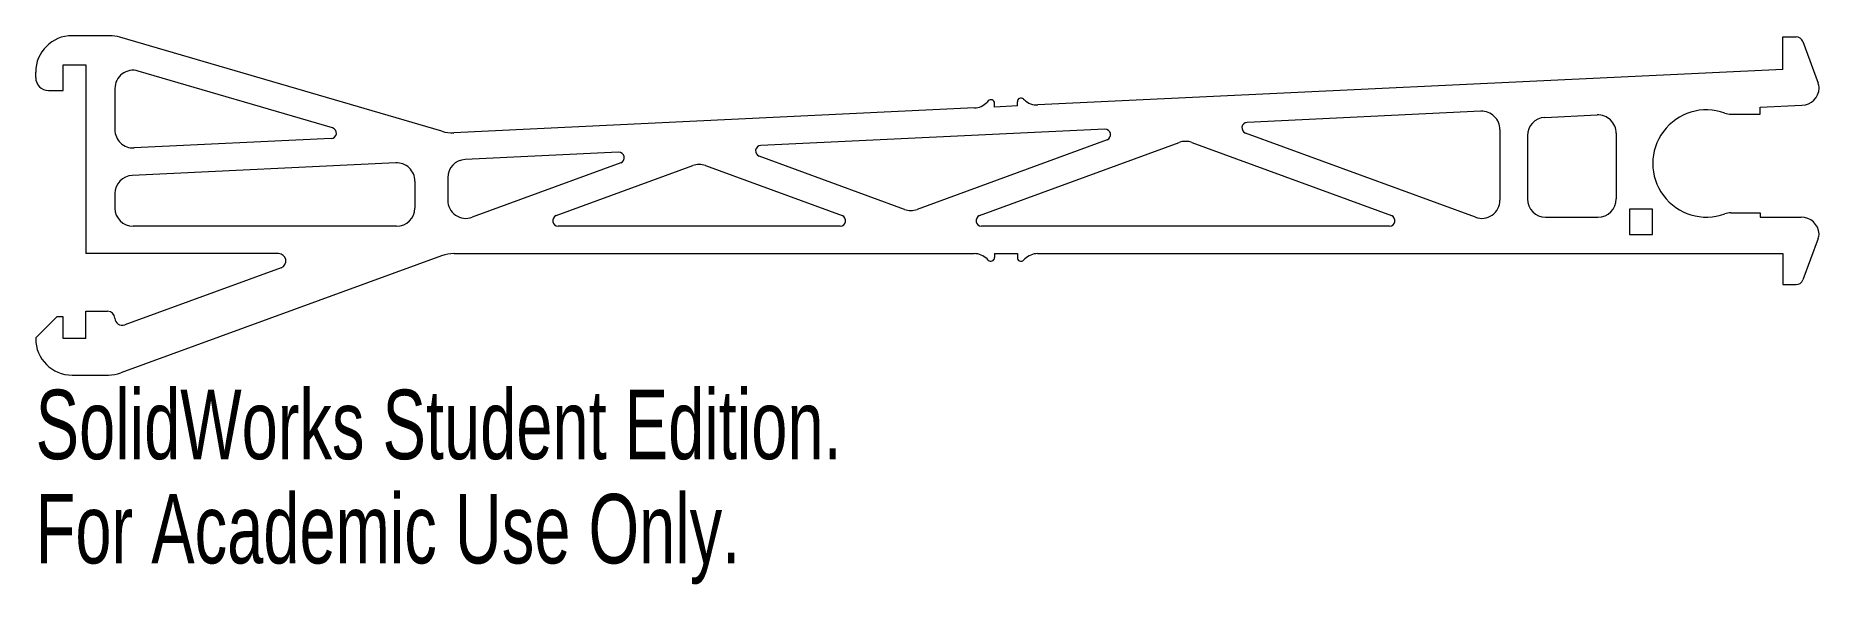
# Model space of a CAD drawing. Header units: inches. Extents: x -4.58 to 0.31, y -1.15 to 0.35.
import ezdxf

# ---------------------------------------------------------------- set-up
doc = ezdxf.new("R2010")
doc.units = ezdxf.units.IN
doc.header["$MEASUREMENT"] = 0
doc.styles.add('SLDTEXTSTYLE0', font='TXT', dxfattribs={"width": 0.7})

msp = doc.modelspace()

# ---------------------------------------------------------------- linework, layer by layer
at = {"color": 7, "linetype": 'Continuous', "lineweight": 15}
for p, q in [((-4.3743, 0.3502), (-4.477, 0.3502)), ((-3.4643, 0.0882), (-4.3463, 0.3462)), ((0.2095, 0.3469), (0.2456, 0.3469)), ((0.2095, 0.2572), (0.2095, 0.3469)), ((0.2643, 0.3338), (0.3064, 0.2203)), ((-4.577, 0.2352), (-4.577, 0.2502)), ((-4.502, 0.2002), (-4.502, 0.2702)), ((-4.502, 0.2702), (-4.44, 0.2702)), ((-4.44, 0.2702), (-4.44, -0.247)), ((-3.764, 0.0977), (-4.296, 0.2533)), ((0.2095, 0.2572), (-1.8313, 0.1603)), ((-4.542, 0.2002), (-4.502, 0.2002)), ((-4.36, 0.2054), (-4.36, 0.0926)), ((-2.0051, 0.1521), (-3.4315, 0.0843)), ((-1.9674, 0.1716), (-1.9713, 0.1675)), ((-1.9502, 0.1547), (-1.9502, 0.1647)), ((-1.8877, 0.1576), (-1.9502, 0.1547)), ((-1.8877, 0.1576), (-1.8877, 0.1693)), ((-1.8708, 0.1765), (-1.8682, 0.1741)), ((0.147, 0.1541), (0.2619, 0.1596)), ((0.147, 0.1351), (0.147, 0.1541)), ((-0.6179, 0.1429), (-1.2581, 0.1125)), ((-0.4429, 0.1261), (-0.2994, 0.1329)), ((0.0673, 0.1351), (0.147, 0.1351)), ((-3.7675, 0.0684), (-4.3076, 0.0427)), ((-1.6478, 0.094), (-2.5905, 0.0493)), ((-1.642, 0.065), (-2.1623, -0.1258)), ((-1.9912, -0.1429), (-1.4442, 0.0575)), ((-1.4098, 0.0575), (-0.8628, -0.1429)), ((-0.6327, -0.1474), (-1.2625, 0.0835)), ((-0.5655, 0.093), (-0.5655, -0.1004)), ((-0.4905, 0.0762), (-0.4905, -0.097)), ((-0.247, 0.083), (-0.247, -0.097)), ((-3.5906, 0.0018), (-4.3124, -0.0325)), ((-2.9802, 0.0307), (-3.4006, 0.0108)), ((-2.9743, 0.0017), (-3.381, -0.1474)), ((-2.1967, -0.1258), (-2.5949, 0.0202)), ((-3.5382, -0.0482), (-3.5382, -0.122)), ((-3.4482, -0.0392), (-3.4482, -0.1004)), ((-3.1509, -0.1429), (-2.7766, -0.0057)), ((-2.7422, -0.0057), (-2.3679, -0.1429)), ((-4.36, -0.0825), (-4.36, -0.122)), ((-0.2105, -0.125), (-0.2105, -0.195)), ((-0.148, -0.125), (-0.2105, -0.125)), ((-0.148, -0.195), (-0.148, -0.125)), ((0.0673, -0.1351), (0.147, -0.1351)), ((0.147, -0.1351), (0.147, -0.147)), ((-3.5882, -0.172), (-4.31, -0.172)), ((-2.373, -0.172), (-3.1458, -0.172)), ((-0.868, -0.172), (-1.986, -0.172)), ((-0.4405, -0.147), (-0.297, -0.147)), ((-0.2105, -0.195), (-0.148, -0.195)), ((0.147, -0.147), (0.2595, -0.147)), ((0.3064, -0.2054), (0.2643, -0.3189)), ((-3.9114, -0.247), (-4.44, -0.247)), ((-3.4648, -0.2531), (-4.3434, -0.5737)), ((-3.9045, -0.2858), (-4.3331, -0.4422)), ((-3.4306, -0.247), (-2.0059, -0.247)), ((-1.9672, -0.2649), (-1.9705, -0.2616)), ((-1.9502, -0.247), (-1.9502, -0.2579)), ((-1.9502, -0.247), (-1.8877, -0.247)), ((-1.8877, -0.247), (-1.8877, -0.2579)), ((-1.8706, -0.2649), (-1.8673, -0.2616)), ((-1.832, -0.247), (0.2095, -0.247)), ((0.2095, -0.247), (0.2095, -0.332)), ((0.2095, -0.332), (0.2456, -0.332)), ((-4.519, -0.4198), (-4.577, -0.4778)), ((-4.502, -0.4198), (-4.519, -0.4198)), ((-4.502, -0.4798), (-4.502, -0.4198)), ((-4.44, -0.4048), (-4.38, -0.4048)), ((-4.44, -0.4798), (-4.44, -0.4048)), ((-4.577, -0.4778), (-4.577, -0.4798)), ((-4.44, -0.4798), (-4.502, -0.4798)), ((-4.477, -0.5798), (-4.3777, -0.5798))]:
    msp.add_line(p, q, dxfattribs=at)
for centre, radius, start, end in [((-4.477, 0.2502), 0.1, 90, 180), ((-4.3743, 0.2502), 0.1, 73.6954, 90), ((0.2456, 0.3269), 0.02, 20.3231, 90), ((-4.31, 0.2054), 0.05, 73.6954, 180), ((-4.542, 0.2352), 0.035, 180, 270), ((0.2595, 0.2095), 0.05, 272.719, 356.1907), ((0.2595, 0.2029), 0.05, 3.8093, 20.3231), ((-2.0075, 0.202), 0.05, 272.719, 316.3595), ((-1.9602, 0.1647), 0.01, 0, 136.3595), ((-1.8777, 0.1693), 0.01, 46.3595, 180), ((-1.8337, 0.2103), 0.05, 226.3595, 272.719), ((0, 0), 0.147, 70.0234, 289.9766), ((-3.7682, 0.0833), 0.015, 272.719, 73.6954), ((-1.2574, 0.0975), 0.015, 92.719, 249.8725), ((-0.6155, 0.093), 0.05, 0, 92.719), ((-0.4405, 0.0762), 0.05, 92.719, 180), ((-0.297, 0.083), 0.05, 0, 92.719), ((0.0673, 0.1851), 0.05, 250.0234, 270), ((-4.31, 0.0926), 0.05, 180, 272.719), ((-3.4362, 0.1842), 0.1, 253.6954, 272.719), ((-2.5898, 0.0343), 0.015, 92.719, 249.8725), ((-1.6471, 0.079), 0.015, 290.1275, 92.719), ((-1.427, 0.0106), 0.05, 69.8725, 110.1275), ((-3.5882, -0.0482), 0.05, 0, 92.719), ((-3.3982, -0.0392), 0.05, 92.719, 180), ((-2.9795, 0.0158), 0.015, 290.1275, 92.719), ((-4.31, -0.0825), 0.05, 92.719, 180), ((-2.7594, -0.0527), 0.05, 69.8725, 110.1275), ((-0.4405, -0.097), 0.05, 180, 270), ((-0.297, -0.097), 0.05, 270, 0), ((-4.31, -0.122), 0.05, 180, 270), ((-3.5882, -0.122), 0.05, 270, 0), ((-3.3982, -0.1004), 0.05, 180, 290.1275), ((-3.1458, -0.157), 0.015, 110.1275, 270), ((-2.373, -0.157), 0.015, 270, 69.8725), ((-2.1795, -0.0788), 0.05, 249.8725, 290.1275), ((-1.986, -0.157), 0.015, 110.1275, 270), ((-0.868, -0.157), 0.015, 270, 69.8725), ((-0.6155, -0.1004), 0.05, 249.8725, 0), ((0.0673, -0.1851), 0.05, 90, 109.9766), ((0.2595, -0.197), 0.05, 5.1416, 90), ((0.2595, -0.188), 0.05, 339.6769, 354.8584), ((-3.9114, -0.267), 0.02, 290.0515, 90), ((-3.4306, -0.347), 0.1, 90, 110.0515), ((-2.0059, -0.297), 0.05, 45, 90), ((-1.9602, -0.2579), 0.01, 225, 0), ((-1.8777, -0.2579), 0.01, 180, 315), ((-1.832, -0.297), 0.05, 90, 135), ((0.2456, -0.312), 0.02, 270, 339.6769), ((-4.38, -0.4248), 0.02, 1.9104, 90), ((-4.34, -0.4235), 0.02, 181.9104, 290.0515), ((-4.477, -0.4798), 0.1, 180, 270), ((-4.3777, -0.4798), 0.1, 270, 290.0515)]:
    msp.add_arc(centre, radius, start, end, dxfattribs=at)

# ---------------------------------------------------------------- texts
at = {"color": 7, "linetype": 'Continuous', "char_height": 0.1903, "attachment_point": 1, "style": 'SLDTEXTSTYLE0'}
for s, insert in [('SolidWorks Student Edition.', (-4.577, -0.6199)), ('For Academic Use Only.', (-4.577, -0.9054))]:
    msp.add_mtext(s, dxfattribs=dict(at, insert=insert))

doc.saveas('drawing.dxf')
